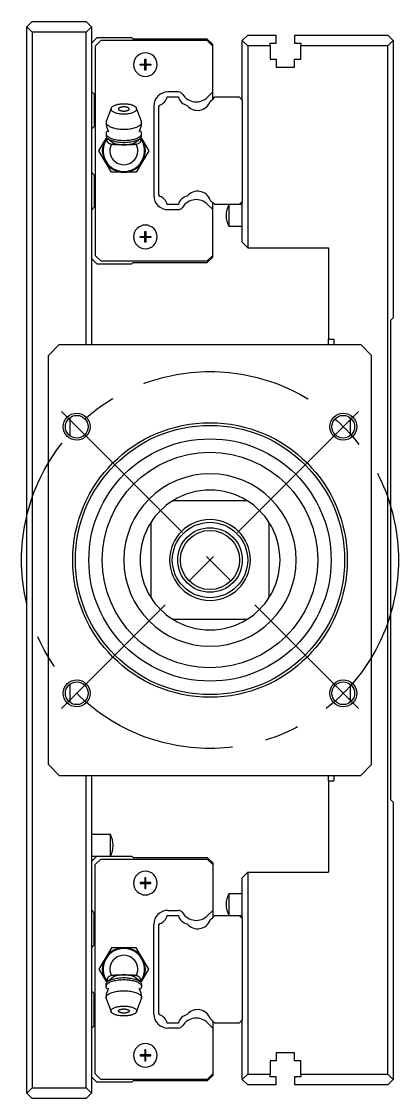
# Model space of a CAD drawing. Extents: x -13 to 861, y -286 to 120.
# Drawn here: x 791.4 to 861.4, y -100 to 100 of the extents above; entities that cross this region are included whole.
import ezdxf

# ---------------------------------------------------------------- set-up
doc = ezdxf.new("R2010")
doc.units = 0
doc.linetypes.add('CENTER', pattern=[50.8, 31.75, -6.35, 6.35, -6.35])
doc.layers.get('0').update_dxf_attribs({"linetype": 'CONTINUOUS'})
doc.layers.add('CENTER', color=1, linetype='CENTER')

msp = doc.modelspace()

# ---------------------------------------------------------------- linework, layer by layer
at = {"color": 7, "linetype": 'CONTINUOUS'}
for p, q in [((793.43, 100), (792.43, 99)), ((793.43, 100), (803.43, 100)), ((804.43, 99), (803.43, 100)), ((792.43, 99), (793.43, 98)), ((792.43, -99), (792.43, 99)), ((803.43, 98), (793.43, 98)), ((793.43, 98), (793.43, -98)), ((803.43, 98), (804.43, 99)), ((803.43, 40), (803.43, 98)), ((804.43, 99), (804.43, 40)), ((805.43, 97), (804.43, 96)), ((806.13, 96.45), (805.13, 95.45)), ((811.93, 97), (805.43, 97)), ((825.93, 96.45), (806.13, 96.45)), ((812.18, 96.75), (811.93, 97)), ((825.93, 96.75), (812.18, 96.75)), ((826.93, 95.75), (825.93, 96.75)), ((826.93, 95.45), (825.93, 96.45)), ((832.43, 96.5), (833.43, 97.5)), ((832.43, 85.4), (832.43, 96.5)), ((833.43, 95.5), (832.43, 96.5)), ((833.43, 97.5), (838.73, 97.5)), ((837.58, 96), (838.73, 96)), ((837.58, 95.5), (837.58, 96)), ((838.73, 96), (838.73, 97.5)), ((842.13, 97.5), (859.43, 97.5)), ((842.13, 97.5), (842.13, 96)), ((842.13, 96), (843.28, 96)), ((843.28, 96), (843.28, 95.5)), ((859.43, 97.5), (860.43, 96.5)), ((860.43, 96.5), (859.43, 95.5)), ((860.43, 96.5), (860.43, 45)), ((805.13, 95.45), (805.13, 56.55)), ((826.93, 95.45), (826.93, 95.75)), ((826.93, 86.92), (826.93, 95.45)), ((837.58, 95.5), (833.43, 95.5)), ((833.43, 95.5), (833.43, 58)), ((837.58, 95.5), (837.58, 93)), ((843.28, 93), (843.28, 95.5)), ((859.43, 95.5), (843.28, 95.5)), ((859.43, -95.5), (859.43, 95.5)), ((813.43, 92.1), (814.33, 92.1)), ((813.43, 91.9), (813.43, 92.1)), ((814.33, 92.1), (814.33, 93)), ((814.33, 93), (814.53, 93)), ((814.33, 92.1), (814.43, 92)), ((814.53, 92.1), (814.43, 92)), ((814.53, 93), (814.53, 92.1)), ((814.53, 92.1), (815.43, 92.1)), ((815.43, 92.1), (815.43, 91.9)), ((837.58, 93), (838.73, 93)), ((838.73, 93), (838.73, 91.5)), ((842.13, 93), (843.28, 93)), ((842.13, 91.5), (842.13, 93)), ((814.33, 91.9), (813.43, 91.9)), ((814.33, 91.9), (814.43, 92)), ((814.33, 91), (814.33, 91.9)), ((814.53, 91), (814.33, 91)), ((814.53, 91.9), (814.43, 92)), ((815.43, 91.9), (814.53, 91.9)), ((814.53, 91.9), (814.53, 91)), ((838.73, 91.5), (842.13, 91.5)), ((804.43, 87), (804.93, 86.5)), ((804.93, 86.5), (804.93, 80.5)), ((820.51, 86.93), (818.6, 86.93)), ((826.93, 86.92), (825.97, 85.95)), ((826.93, 85.6), (826.93, 86.92)), ((808.12, 84.02), (808.08, 83.95)), ((808.18, 84.08), (808.12, 84.02)), ((808.24, 84.14), (808.18, 84.08)), ((808.32, 84.2), (808.24, 84.14)), ((808.41, 84.25), (808.32, 84.2)), ((808.5, 84.31), (808.41, 84.25)), ((808.61, 84.36), (808.5, 84.31)), ((808.73, 84.41), (808.61, 84.36)), ((808.85, 84.45), (808.73, 84.41)), ((808.99, 84.49), (808.85, 84.45)), ((809.13, 84.53), (808.99, 84.49)), ((809.28, 84.57), (809.13, 84.53)), ((809.43, 84.6), (809.28, 84.57)), ((809.59, 84.62), (809.43, 84.6)), ((809.75, 84.64), (809.59, 84.62)), ((809.66, 84.01), (809.61, 83.98)), ((809.72, 84.03), (809.66, 84.01)), ((809.79, 84.05), (809.72, 84.03)), ((809.92, 84.66), (809.75, 84.64)), ((809.86, 84.07), (809.79, 84.05)), ((809.93, 84.09), (809.86, 84.07)), ((810.09, 84.67), (809.92, 84.66)), ((810.01, 84.11), (809.93, 84.09)), ((810.09, 84.12), (810.01, 84.11)), ((810.26, 84.68), (810.09, 84.67)), ((810.17, 84.13), (810.09, 84.12)), ((810.26, 84.14), (810.17, 84.13)), ((810.43, 84.68), (810.26, 84.68)), ((810.34, 84.14), (810.26, 84.14)), ((810.43, 84.14), (810.34, 84.14)), ((810.6, 84.68), (810.43, 84.68)), ((810.52, 84.14), (810.43, 84.14)), ((810.6, 84.14), (810.52, 84.14)), ((810.77, 84.67), (810.6, 84.68)), ((810.69, 84.13), (810.6, 84.14)), ((810.77, 84.12), (810.69, 84.13)), ((810.94, 84.66), (810.77, 84.67)), ((810.85, 84.11), (810.77, 84.12)), ((810.93, 84.09), (810.85, 84.11)), ((811, 84.07), (810.93, 84.09)), ((811.11, 84.64), (810.94, 84.66)), ((811.07, 84.05), (811, 84.07)), ((811.14, 84.03), (811.07, 84.05)), ((811.27, 84.62), (811.11, 84.64)), ((811.2, 84.01), (811.14, 84.03)), ((811.25, 83.98), (811.2, 84.01)), ((811.43, 84.6), (811.27, 84.62)), ((811.58, 84.57), (811.43, 84.6)), ((811.73, 84.53), (811.58, 84.57)), ((811.87, 84.49), (811.73, 84.53)), ((812.01, 84.45), (811.87, 84.49)), ((812.13, 84.41), (812.01, 84.45)), ((812.25, 84.36), (812.13, 84.41)), ((812.36, 84.31), (812.25, 84.36)), ((812.45, 84.25), (812.36, 84.31)), ((812.54, 84.2), (812.45, 84.25)), ((812.62, 84.14), (812.54, 84.2)), ((812.68, 84.08), (812.62, 84.14)), ((812.74, 84.02), (812.68, 84.08)), ((812.78, 83.95), (812.74, 84.02)), ((816, 84.33), (816, 67.67)), ((816.93, 84.2), (817.09, 84.48)), ((816.93, 67.8), (816.93, 84.2)), ((818.49, 86), (820.57, 86)), ((826.48, 85.15), (826.93, 85.6)), ((826.93, 85.6), (827.33, 86)), ((827.33, 86), (831.83, 86)), ((831.83, 86), (832.43, 85.4)), ((832.43, 85.4), (832.43, 66.6)), ((808.05, 83.89), (807.16, 81.44)), ((808.05, 83.89), (808.03, 83.81)), ((808.03, 83.81), (808.03, 83.73)), ((808.03, 83.73), (808.05, 83.65)), ((808.08, 83.95), (808.05, 83.89)), ((808.05, 83.65), (808.08, 83.58)), ((808.08, 83.58), (808.13, 83.5)), ((808.13, 83.5), (808.2, 83.42)), ((808.2, 83.42), (808.28, 83.35)), ((808.28, 83.35), (808.38, 83.28)), ((808.38, 83.28), (808.49, 83.22)), ((808.49, 83.22), (808.62, 83.16)), ((808.62, 83.16), (808.76, 83.1)), ((808.76, 83.1), (808.91, 83.05)), ((808.91, 83.05), (809.08, 83)), ((809.08, 83), (809.25, 82.96)), ((809.25, 82.96), (809.44, 82.92)), ((809.45, 83.83), (809.43, 83.79)), ((809.43, 83.79), (809.43, 83.76)), ((809.43, 83.76), (809.43, 83.73)), ((809.43, 83.73), (809.45, 83.69)), ((809.44, 82.92), (809.63, 82.9)), ((809.46, 83.86), (809.45, 83.83)), ((809.45, 83.69), (809.46, 83.66)), ((809.49, 83.89), (809.46, 83.86)), ((809.46, 83.66), (809.49, 83.63)), ((809.52, 83.92), (809.49, 83.89)), ((809.49, 83.63), (809.52, 83.6)), ((809.56, 83.95), (809.52, 83.92)), ((809.52, 83.6), (809.56, 83.57)), ((809.61, 83.98), (809.56, 83.95)), ((809.56, 83.57), (809.61, 83.54)), ((809.61, 83.54), (809.66, 83.51)), ((809.63, 82.9), (809.82, 82.87)), ((809.66, 83.51), (809.72, 83.49)), ((809.72, 83.49), (809.79, 83.47)), ((809.79, 83.47), (809.86, 83.45)), ((809.82, 82.87), (810.02, 82.86)), ((809.86, 83.45), (809.93, 83.43)), ((809.93, 83.43), (810.01, 83.41)), ((810.01, 83.41), (810.09, 83.4)), ((810.02, 82.86), (810.23, 82.85)), ((810.09, 83.4), (810.17, 83.39)), ((810.17, 83.39), (810.26, 83.38)), ((810.23, 82.85), (810.43, 82.84)), ((810.26, 83.38), (810.34, 83.38)), ((810.34, 83.38), (810.43, 83.38)), ((810.43, 83.38), (810.52, 83.38)), ((810.43, 82.84), (810.63, 82.85)), ((810.52, 83.38), (810.6, 83.38)), ((810.6, 83.38), (810.69, 83.39)), ((810.63, 82.85), (810.84, 82.86)), ((810.69, 83.39), (810.77, 83.4)), ((810.77, 83.4), (810.85, 83.41)), ((810.84, 82.86), (811.04, 82.87)), ((810.85, 83.41), (810.93, 83.43)), ((810.93, 83.43), (811, 83.45)), ((811, 83.45), (811.07, 83.47)), ((811.04, 82.87), (811.23, 82.9)), ((811.07, 83.47), (811.14, 83.49)), ((811.14, 83.49), (811.2, 83.51)), ((811.2, 83.51), (811.25, 83.54)), ((811.23, 82.9), (811.42, 82.92)), ((811.3, 83.95), (811.25, 83.98)), ((811.25, 83.54), (811.3, 83.57)), ((811.34, 83.92), (811.3, 83.95)), ((811.3, 83.57), (811.34, 83.6)), ((811.37, 83.89), (811.34, 83.92)), ((811.34, 83.6), (811.37, 83.63)), ((811.4, 83.86), (811.37, 83.89)), ((811.37, 83.63), (811.4, 83.66)), ((811.41, 83.83), (811.4, 83.86)), ((811.4, 83.66), (811.41, 83.69)), ((811.43, 83.79), (811.41, 83.83)), ((811.41, 83.69), (811.43, 83.73)), ((811.42, 82.92), (811.61, 82.96)), ((811.43, 83.76), (811.43, 83.79)), ((811.43, 83.73), (811.43, 83.76)), ((811.61, 82.96), (811.78, 83)), ((811.78, 83), (811.95, 83.05)), ((811.95, 83.05), (812.1, 83.1)), ((812.1, 83.1), (812.24, 83.16)), ((812.24, 83.16), (812.37, 83.22)), ((812.37, 83.22), (812.48, 83.28)), ((812.48, 83.28), (812.58, 83.35)), ((812.58, 83.35), (812.66, 83.42)), ((812.66, 83.42), (812.73, 83.5)), ((812.73, 83.5), (812.78, 83.58)), ((812.81, 83.89), (812.78, 83.95)), ((812.78, 83.58), (812.81, 83.65)), ((812.83, 83.81), (812.81, 83.89)), ((813.7, 81.44), (812.81, 83.89)), ((812.81, 83.65), (812.83, 83.73)), ((812.83, 83.73), (812.83, 83.81)), ((804.93, 80.5), (804.43, 80)), ((807.16, 81.44), (807.13, 81.27)), ((807.13, 81.27), (807.14, 81.17)), ((807.13, 81.27), (807.13, 81.26)), ((807.13, 81.26), (807.13, 81.09)), ((807.13, 81.09), (807.15, 80.93)), ((807.14, 81.17), (807.17, 81.07)), ((807.15, 80.93), (807.17, 80.77)), ((807.17, 81.07), (807.22, 80.97)), ((807.17, 80.77), (807.2, 80.61)), ((807.2, 80.61), (807.23, 80.45)), ((807.22, 80.97), (807.29, 80.88)), ((807.23, 80.45), (807.28, 80.3)), ((807.28, 80.3), (807.33, 80.14)), ((807.29, 80.88), (807.38, 80.78)), ((807.33, 80.14), (807.38, 80)), ((807.38, 80.78), (807.49, 80.69)), ((807.49, 80.69), (807.62, 80.61)), ((807.62, 80.61), (807.76, 80.52)), ((807.76, 80.52), (807.92, 80.45)), ((807.92, 80.45), (808.1, 80.37)), ((808.1, 80.37), (808.29, 80.31)), ((808.29, 80.31), (808.49, 80.24)), ((808.49, 80.24), (808.71, 80.19)), ((808.71, 80.19), (808.93, 80.14)), ((808.93, 80.14), (809.17, 80.1)), ((809.17, 80.1), (809.41, 80.07)), ((809.41, 80.07), (809.66, 80.04)), ((809.66, 80.04), (809.91, 80.02)), ((809.91, 80.02), (810.17, 80.01)), ((810.17, 80.01), (810.43, 80)), ((810.43, 80), (810.69, 80.01)), ((810.69, 80.01), (810.95, 80.02)), ((810.95, 80.02), (811.2, 80.04)), ((811.2, 80.04), (811.45, 80.07)), ((811.45, 80.07), (811.69, 80.1)), ((811.69, 80.1), (811.93, 80.14)), ((811.93, 80.14), (812.15, 80.19)), ((812.15, 80.19), (812.37, 80.24)), ((812.37, 80.24), (812.57, 80.31)), ((812.57, 80.31), (812.76, 80.37)), ((812.76, 80.37), (812.94, 80.45)), ((812.94, 80.45), (813.1, 80.52)), ((813.1, 80.52), (813.24, 80.61)), ((813.24, 80.61), (813.37, 80.69)), ((813.37, 80.69), (813.48, 80.78)), ((813.41, 79.85), (813.48, 80.01)), ((813.48, 80.78), (813.57, 80.88)), ((813.48, 80.01), (813.54, 80.17)), ((813.54, 80.17), (813.59, 80.33)), ((813.57, 80.88), (813.64, 80.97)), ((813.59, 80.33), (813.64, 80.49)), ((813.64, 80.97), (813.69, 81.07)), ((813.64, 80.49), (813.67, 80.65)), ((813.67, 80.65), (813.7, 80.82)), ((813.69, 81.07), (813.72, 81.17)), ((813.73, 81.27), (813.7, 81.44)), ((813.7, 80.82), (813.72, 80.98)), ((813.72, 81.17), (813.73, 81.27)), ((813.72, 80.98), (813.73, 81.15)), ((813.73, 81.15), (813.73, 81.27)), ((806.97, 78), (807.25, 78.49)), ((807.15, 79.33), (807.13, 79.26)), ((807.13, 79.26), (807.13, 79.19)), ((807.13, 79.19), (807.14, 79.09)), ((807.13, 79.19), (807.13, 78.82)), ((807.13, 78.82), (807.13, 78.75)), ((807.13, 78.75), (807.15, 78.69)), ((807.14, 79.09), (807.17, 78.99)), ((807.17, 79.39), (807.15, 79.33)), ((807.15, 78.69), (807.17, 78.62)), ((807.2, 79.46), (807.17, 79.39)), ((807.17, 78.99), (807.22, 78.9)), ((807.17, 78.62), (807.2, 78.55)), ((807.25, 79.52), (807.2, 79.46)), ((807.2, 78.55), (807.25, 78.49)), ((807.22, 78.9), (807.29, 78.8)), ((807.3, 79.59), (807.25, 79.52)), ((807.25, 78.49), (807.3, 78.42)), ((807.29, 78.8), (807.38, 78.71)), ((807.36, 79.65), (807.3, 79.59)), ((807.3, 78.42), (807.36, 78.36)), ((807.34, 77.98), (807.35, 78.05)), ((807.35, 78.05), (807.37, 78.12)), ((807.43, 79.71), (807.36, 79.65)), ((807.36, 78.36), (807.43, 78.3)), ((807.37, 78.12), (807.39, 78.2)), ((807.38, 80), (807.45, 79.85)), ((807.38, 78.71), (807.49, 78.62)), ((807.39, 78.2), (807.42, 78.27)), ((807.42, 78.27), (807.43, 78.29)), ((807.49, 79.77), (807.43, 79.71)), ((807.43, 78.3), (807.55, 78.21)), ((807.43, 78.3), (808.42, 77.46)), ((807.45, 79.85), (807.52, 79.71)), ((807.49, 78.62), (807.62, 78.53)), ((807.52, 79.71), (807.6, 79.57)), ((807.55, 78.21), (807.69, 78.12)), ((807.6, 79.57), (807.63, 79.51)), ((807.62, 78.53), (807.76, 78.45)), ((807.69, 78.12), (807.85, 78.03)), ((807.76, 78.45), (807.92, 78.37)), ((807.85, 78.03), (808.02, 77.96)), ((807.92, 78.37), (808.1, 78.3)), ((808.1, 78.3), (808.29, 78.23)), ((808.29, 78.23), (808.49, 78.17)), ((808.49, 78.17), (808.71, 78.11)), ((808.71, 78.11), (808.93, 78.07)), ((808.93, 78.07), (809.17, 78.02)), ((809.17, 78.02), (809.41, 77.99)), ((811.45, 77.99), (811.69, 78.02)), ((811.69, 78.02), (811.93, 78.07)), ((811.93, 78.07), (812.15, 78.11)), ((812.15, 78.11), (812.37, 78.17)), ((812.37, 78.17), (812.57, 78.23)), ((812.44, 77.46), (813.43, 78.3)), ((812.57, 78.23), (812.76, 78.3)), ((812.76, 78.3), (812.94, 78.37)), ((812.84, 77.96), (813.01, 78.03)), ((812.94, 78.37), (813.1, 78.45)), ((813.01, 78.03), (813.17, 78.12)), ((813.1, 78.45), (813.24, 78.53)), ((813.17, 78.12), (813.31, 78.21)), ((813.23, 79.52), (813.25, 79.55)), ((813.24, 78.53), (813.37, 78.62)), ((813.25, 79.55), (813.33, 79.7)), ((813.31, 78.21), (813.43, 78.3)), ((813.33, 79.7), (813.41, 79.85)), ((813.43, 79.71), (813.37, 79.77)), ((813.37, 78.62), (813.48, 78.71)), ((813.5, 79.65), (813.43, 79.71)), ((813.43, 78.3), (813.5, 78.36)), ((813.43, 78.29), (813.44, 78.27)), ((813.44, 78.27), (813.47, 78.2)), ((813.47, 78.2), (813.49, 78.12)), ((813.48, 78.71), (813.57, 78.8)), ((813.49, 78.12), (813.51, 78.05)), ((813.56, 79.59), (813.5, 79.65)), ((813.5, 78.36), (813.56, 78.42)), ((813.51, 78.05), (813.52, 77.98)), ((813.61, 79.52), (813.56, 79.59)), ((813.56, 78.42), (813.61, 78.49)), ((813.57, 78.8), (813.64, 78.9)), ((813.66, 79.46), (813.61, 79.52)), ((813.61, 78.49), (813.66, 78.55)), ((813.61, 78.49), (813.89, 78)), ((813.64, 78.9), (813.69, 78.99)), ((813.69, 79.39), (813.66, 79.46)), ((813.66, 78.55), (813.69, 78.62)), ((813.71, 79.33), (813.69, 79.39)), ((813.69, 78.99), (813.72, 79.09)), ((813.69, 78.62), (813.71, 78.69)), ((813.73, 79.26), (813.71, 79.33)), ((813.71, 78.69), (813.73, 78.75)), ((813.72, 79.09), (813.73, 79.19)), ((813.73, 79.19), (813.73, 79.26)), ((813.73, 78.82), (813.73, 79.19)), ((813.73, 78.75), (813.73, 78.82)), ((805.81, 76), (806.97, 78)), ((807.34, 77.91), (807.34, 77.98)), ((807.35, 77.84), (807.34, 77.91)), ((807.36, 77.78), (807.35, 77.84)), ((807.37, 77.72), (807.36, 77.78)), ((807.4, 77.66), (807.37, 77.72)), ((807.43, 77.61), (807.4, 77.66)), ((807.46, 77.55), (807.43, 77.61)), ((807.51, 77.5), (807.46, 77.55)), ((807.55, 77.46), (807.51, 77.5)), ((807.61, 77.41), (807.55, 77.46)), ((807.67, 77.36), (807.61, 77.41)), ((807.75, 77.32), (807.67, 77.36)), ((807.83, 77.28), (807.75, 77.32)), ((807.92, 77.24), (807.83, 77.28)), ((808.02, 77.21), (807.92, 77.24)), ((808.02, 77.96), (808.22, 77.88)), ((808.11, 77.18), (808.02, 77.21)), ((808.27, 77.16), (808.11, 77.18)), ((808.22, 77.88), (808.42, 77.82)), ((808.43, 77.15), (808.27, 77.16)), ((808.42, 77.82), (808.64, 77.76)), ((808.43, 77.46), (808.42, 77.46)), ((808.47, 77.42), (808.43, 77.46)), ((808.58, 77.13), (808.43, 77.15)), ((808.53, 77.39), (808.47, 77.42)), ((808.59, 77.35), (808.53, 77.39)), ((808.74, 77.12), (808.58, 77.13)), ((808.65, 77.32), (808.59, 77.35)), ((808.64, 77.76), (808.88, 77.71)), ((808.71, 77.3), (808.65, 77.32)), ((808.79, 77.27), (808.71, 77.3)), ((808.91, 77.11), (808.74, 77.12)), ((808.86, 77.25), (808.79, 77.27)), ((808.94, 77.23), (808.86, 77.25)), ((808.88, 77.71), (809.12, 77.66)), ((809.07, 77.1), (808.91, 77.11)), ((809.02, 77.21), (808.94, 77.23)), ((809.11, 77.19), (809.02, 77.21)), ((809.22, 77.09), (809.07, 77.1)), ((809.18, 77.18), (809.11, 77.19)), ((809.12, 77.66), (809.37, 77.63)), ((809.26, 77.16), (809.18, 77.18)), ((809.4, 77.09), (809.22, 77.09)), ((809.34, 77.15), (809.26, 77.16)), ((809.42, 77.14), (809.34, 77.15)), ((809.37, 77.63), (809.63, 77.6)), ((809.58, 77.08), (809.4, 77.09)), ((809.41, 77.99), (809.66, 77.96)), ((809.51, 77.13), (809.42, 77.14)), ((809.59, 77.13), (809.51, 77.13)), ((809.74, 77.08), (809.58, 77.08)), ((809.68, 77.12), (809.59, 77.13)), ((809.63, 77.6), (809.89, 77.58)), ((809.66, 77.96), (809.91, 77.94)), ((809.77, 77.11), (809.68, 77.12)), ((809.91, 77.08), (809.74, 77.08)), ((809.86, 77.11), (809.77, 77.11)), ((809.96, 77.1), (809.86, 77.11)), ((809.89, 77.58), (810.16, 77.56)), ((809.91, 77.94), (810.17, 77.93)), ((810.08, 77.07), (809.91, 77.08)), ((810.04, 77.1), (809.96, 77.1)), ((810.11, 77.1), (810.04, 77.1)), ((810.26, 77.07), (810.08, 77.07)), ((810.19, 77.1), (810.11, 77.1)), ((810.16, 77.56), (810.43, 77.56)), ((810.17, 77.93), (810.43, 77.93)), ((810.27, 77.09), (810.19, 77.1)), ((810.43, 77.07), (810.26, 77.07)), ((810.35, 77.09), (810.27, 77.09)), ((810.43, 77.09), (810.35, 77.09)), ((810.43, 77.93), (810.69, 77.93)), ((810.43, 77.56), (810.7, 77.56)), ((810.51, 77.09), (810.43, 77.09)), ((810.63, 77.07), (810.43, 77.07)), ((810.59, 77.09), (810.51, 77.09)), ((810.67, 77.1), (810.59, 77.09)), ((810.83, 77.07), (810.63, 77.07)), ((810.75, 77.1), (810.67, 77.1)), ((810.69, 77.93), (810.95, 77.94)), ((810.7, 77.56), (810.97, 77.58)), ((810.82, 77.1), (810.75, 77.1)), ((810.9, 77.1), (810.82, 77.1)), ((811.04, 77.08), (810.83, 77.07)), ((811, 77.11), (810.9, 77.1)), ((810.95, 77.94), (811.2, 77.96)), ((810.97, 77.58), (811.23, 77.6)), ((811.09, 77.11), (811, 77.11)), ((811.23, 77.08), (811.04, 77.08)), ((811.18, 77.12), (811.09, 77.11)), ((811.27, 77.13), (811.18, 77.12)), ((811.2, 77.96), (811.45, 77.99)), ((811.23, 77.6), (811.49, 77.63)), ((811.43, 77.09), (811.23, 77.08)), ((811.35, 77.13), (811.27, 77.13)), ((811.44, 77.14), (811.35, 77.13)), ((811.64, 77.09), (811.43, 77.09)), ((811.52, 77.15), (811.44, 77.14)), ((811.49, 77.63), (811.74, 77.66)), ((811.6, 77.16), (811.52, 77.15)), ((811.68, 77.18), (811.6, 77.16)), ((811.82, 77.1), (811.64, 77.09)), ((811.75, 77.19), (811.68, 77.18)), ((811.74, 77.66), (811.98, 77.71)), ((811.84, 77.21), (811.75, 77.19)), ((812.01, 77.11), (811.82, 77.1)), ((811.92, 77.23), (811.84, 77.21)), ((812, 77.25), (811.92, 77.23)), ((811.98, 77.71), (812.22, 77.76)), ((812.07, 77.27), (812, 77.25)), ((812.21, 77.13), (812.01, 77.11)), ((812.15, 77.3), (812.07, 77.27)), ((812.21, 77.32), (812.15, 77.3)), ((812.27, 77.35), (812.21, 77.32)), ((812.38, 77.14), (812.21, 77.13)), ((812.22, 77.76), (812.44, 77.82)), ((812.33, 77.39), (812.27, 77.35)), ((812.39, 77.42), (812.33, 77.39)), ((812.56, 77.16), (812.38, 77.14)), ((812.43, 77.46), (812.39, 77.42)), ((812.44, 77.46), (812.43, 77.46)), ((812.44, 77.82), (812.64, 77.88)), ((812.75, 77.18), (812.56, 77.16)), ((812.64, 77.88), (812.84, 77.96)), ((812.84, 77.21), (812.75, 77.18)), ((812.94, 77.24), (812.84, 77.21)), ((813.03, 77.28), (812.94, 77.24)), ((813.11, 77.32), (813.03, 77.28)), ((813.18, 77.36), (813.11, 77.32)), ((813.25, 77.41), (813.18, 77.36)), ((813.31, 77.46), (813.25, 77.41)), ((813.35, 77.5), (813.31, 77.46)), ((813.4, 77.55), (813.35, 77.5)), ((813.43, 77.61), (813.4, 77.55)), ((813.46, 77.66), (813.43, 77.61)), ((813.49, 77.72), (813.46, 77.66)), ((813.5, 77.78), (813.49, 77.72)), ((813.51, 77.84), (813.5, 77.78)), ((813.52, 77.91), (813.51, 77.84)), ((813.52, 77.98), (813.52, 77.91)), ((813.89, 78), (815.05, 76)), ((806.97, 74), (805.81, 76)), ((815.05, 76), (813.89, 74)), ((808.12, 72), (806.97, 74)), ((813.89, 74), (812.74, 72)), ((804.43, 72), (804.93, 71.5)), ((804.93, 71.5), (804.93, 65.5)), ((810.43, 72), (808.12, 72)), ((812.74, 72), (810.43, 72)), ((817.09, 67.52), (816.93, 67.8)), ((825.97, 66.05), (826.93, 65.08)), ((827.33, 66), (826.48, 66.85)), ((826.93, 65.08), (826.93, 66.4)), ((829.93, 66), (829.93, 62)), ((832.43, 66.6), (831.83, 66)), ((832.43, 66), (831.83, 66)), ((832.43, 59), (832.43, 66.6)), ((804.93, 65.5), (804.43, 65)), ((820.57, 66), (818.49, 66)), ((818.6, 65.07), (820.51, 65.07)), ((826.93, 56.55), (826.93, 65.08)), ((831.83, 66), (827.33, 66)), ((829.43, 64.06), (829.43, 63.94)), ((829.93, 62), (832.43, 62)), ((813.43, 60.1), (814.33, 60.1)), ((813.43, 59.9), (813.43, 60.1)), ((814.33, 60.1), (814.33, 61)), ((814.33, 61), (814.53, 61)), ((814.33, 60.1), (814.43, 60)), ((814.53, 60.1), (814.43, 60)), ((814.53, 61), (814.53, 60.1)), ((814.53, 60.1), (815.43, 60.1)), ((815.43, 60.1), (815.43, 59.9)), ((814.33, 59.9), (813.43, 59.9)), ((814.33, 59.9), (814.43, 60)), ((814.33, 59), (814.33, 59.9)), ((814.53, 59), (814.33, 59)), ((814.53, 59.9), (814.43, 60)), ((815.43, 59.9), (814.53, 59.9)), ((814.53, 59.9), (814.53, 59)), ((832.43, 59), (833.43, 58)), ((805.13, 56.55), (806.13, 55.55)), ((825.93, 55.55), (826.93, 56.55)), ((825.93, 55.25), (826.93, 56.25)), ((826.93, 56.25), (826.93, 56.55)), ((833.43, 58), (848.43, 58)), ((848.43, 58), (848.43, 41)), ((804.43, 56), (805.43, 55)), ((805.43, 55), (811.93, 55)), ((806.13, 55.55), (825.93, 55.55)), ((811.93, 55), (812.18, 55.25)), ((812.18, 55.25), (825.93, 55.25)), ((859.93, 44.5), (860.43, 45)), ((859.93, 44.5), (859.93, -44.5)), ((798.43, 40), (796.43, 38)), ((798.43, 40), (854.43, 40)), ((848.43, 40), (848.43, 41)), ((848.43, 41), (849.43, 41)), ((849.43, 41), (849.43, 40)), ((856.43, 38), (854.43, 40)), ((796.43, -38), (796.43, 38)), ((856.43, -38), (856.43, 38)), ((800.43, 23.06), (800.43, 26.44)), ((852.43, 26.44), (852.43, 23.06)), ((833.36, 11), (819.5, 11)), ((815.43, 6.93), (815.43, -6.93)), ((837.43, -6.93), (837.43, 6.93)), ((819.5, -11), (833.36, -11)), ((800.43, -26.44), (800.43, -23.06)), ((852.43, -23.06), (852.43, -26.44)), ((796.43, -38), (798.43, -40)), ((854.43, -40), (856.43, -38)), ((798.43, -40), (854.43, -40)), ((803.43, -98), (803.43, -40)), ((804.43, -40), (804.43, -99)), ((848.43, -41), (848.43, -40)), ((849.43, -40), (849.43, -41)), ((848.43, -41), (848.43, -58)), ((848.43, -41), (849.43, -41)), ((860.43, -45), (859.93, -44.5)), ((860.43, -45), (860.43, -96.5)), ((807.93, -51), (804.43, -51)), ((807.93, -53), (807.93, -51)), ((807.93, -55), (807.93, -53)), ((808.43, -53.06), (808.43, -52.94)), ((804.43, -55), (805.43, -55)), ((804.43, -56), (805.43, -55)), ((805.13, -56.55), (806.13, -55.55)), ((805.43, -55), (811.93, -55)), ((806.13, -55.55), (825.93, -55.55)), ((811.93, -55), (812.18, -55.25)), ((812.18, -55.25), (825.93, -55.25)), ((825.93, -55.25), (826.93, -56.25)), ((825.93, -55.55), (826.93, -56.55)), ((805.13, -95.45), (805.13, -56.55)), ((826.93, -56.25), (826.93, -56.55)), ((826.93, -56.55), (826.93, -65.08)), ((833.43, -58), (832.43, -59)), ((833.43, -58), (848.43, -58)), ((833.43, -58), (833.43, -95.5)), ((814.33, -59.9), (813.43, -59.9)), ((813.43, -59.9), (813.43, -60.1)), ((814.33, -59), (814.33, -59.9)), ((814.53, -59), (814.33, -59)), ((814.33, -59.9), (814.43, -60)), ((814.33, -60.1), (814.43, -60)), ((814.53, -59.9), (814.43, -60)), ((814.53, -60.1), (814.43, -60)), ((814.53, -59.9), (814.53, -59)), ((815.43, -59.9), (814.53, -59.9)), ((815.43, -60.1), (815.43, -59.9)), ((832.43, -66.6), (832.43, -59)), ((813.43, -60.1), (814.33, -60.1)), ((814.33, -60.1), (814.33, -61)), ((814.33, -61), (814.53, -61)), ((814.53, -60.1), (815.43, -60.1)), ((814.53, -61), (814.53, -60.1)), ((832.43, -62), (829.93, -62)), ((829.93, -62), (829.93, -66)), ((829.43, -63.94), (829.43, -64.06)), ((804.93, -65.5), (804.43, -65)), ((804.93, -71.5), (804.93, -65.5)), ((818.49, -66), (820.57, -66)), ((818.6, -65.07), (820.51, -65.07)), ((825.97, -66.05), (826.93, -65.08)), ((826.93, -65.08), (826.93, -66.4)), ((826.93, -66.4), (827.33, -66)), ((827.33, -66), (831.83, -66)), ((831.83, -66), (832.43, -66)), ((831.83, -66), (832.43, -66.6)), ((816, -84.33), (816, -67.67)), ((816.93, -67.8), (817.09, -67.52)), ((816.93, -84.2), (816.93, -67.8)), ((826.48, -66.85), (826.93, -66.4)), ((832.43, -66.6), (832.43, -85.4)), ((804.43, -72), (804.93, -71.5)), ((808.12, -72), (806.97, -74)), ((810.43, -72), (808.12, -72)), ((812.74, -72), (810.43, -72)), ((813.89, -74), (812.74, -72)), ((806.97, -74), (805.81, -76)), ((815.05, -76), (813.89, -74)), ((805.81, -76), (806.97, -78)), ((813.89, -78), (815.05, -76)), ((806.97, -78), (807.25, -78.49)), ((807.35, -77.85), (807.34, -77.91)), ((807.34, -77.91), (807.34, -77.98)), ((807.34, -77.98), (807.35, -78.05)), ((807.36, -77.78), (807.35, -77.85)), ((807.37, -77.72), (807.36, -77.78)), ((807.4, -77.66), (807.37, -77.72)), ((807.43, -77.61), (807.4, -77.66)), ((808.42, -77.46), (807.43, -78.3)), ((807.46, -77.55), (807.43, -77.61)), ((807.5, -77.5), (807.46, -77.55)), ((807.55, -77.46), (807.5, -77.5)), ((807.61, -77.41), (807.55, -77.46)), ((807.67, -77.36), (807.61, -77.41)), ((807.75, -77.32), (807.67, -77.36)), ((807.83, -77.28), (807.75, -77.32)), ((807.92, -77.24), (807.83, -77.28)), ((807.85, -78.03), (808.02, -77.96)), ((808.01, -77.21), (807.92, -77.24)), ((808.11, -77.18), (808.01, -77.21)), ((808.02, -77.96), (808.22, -77.88)), ((808.29, -77.16), (808.11, -77.18)), ((808.22, -77.88), (808.42, -77.82)), ((808.46, -77.14), (808.29, -77.16)), ((808.45, -77.44), (808.42, -77.46)), ((808.42, -77.82), (808.64, -77.76)), ((808.5, -77.4), (808.45, -77.44)), ((808.65, -77.13), (808.46, -77.14)), ((808.54, -77.38), (808.5, -77.4)), ((808.58, -77.36), (808.54, -77.38)), ((808.63, -77.33), (808.58, -77.36)), ((808.68, -77.31), (808.63, -77.33)), ((808.64, -77.76), (808.88, -77.71)), ((808.84, -77.11), (808.65, -77.13)), ((808.73, -77.29), (808.68, -77.31)), ((808.79, -77.27), (808.73, -77.29)), ((808.81, -77.26), (808.79, -77.27)), ((808.85, -77.25), (808.81, -77.26)), ((809.03, -77.1), (808.84, -77.11)), ((808.88, -77.24), (808.85, -77.25)), ((808.92, -77.23), (808.88, -77.24)), ((808.88, -77.71), (809.12, -77.66)), ((808.96, -77.22), (808.92, -77.23)), ((809, -77.21), (808.96, -77.22)), ((809.05, -77.2), (809, -77.21)), ((809.22, -77.09), (809.03, -77.1)), ((809.11, -77.19), (809.05, -77.2)), ((809.19, -77.17), (809.11, -77.19)), ((809.12, -77.66), (809.37, -77.63)), ((809.17, -78.02), (809.41, -77.99)), ((809.27, -77.16), (809.19, -77.17)), ((809.42, -77.09), (809.22, -77.09)), ((809.34, -77.15), (809.27, -77.16)), ((809.4, -77.14), (809.34, -77.15)), ((809.37, -77.63), (809.63, -77.6)), ((809.46, -77.14), (809.4, -77.14)), ((809.41, -77.99), (809.66, -77.96)), ((809.62, -77.08), (809.42, -77.09)), ((809.51, -77.13), (809.46, -77.14)), ((809.58, -77.13), (809.51, -77.13)), ((809.66, -77.12), (809.58, -77.13)), ((809.82, -77.08), (809.62, -77.08)), ((809.63, -77.6), (809.89, -77.58)), ((809.74, -77.11), (809.66, -77.12)), ((809.66, -77.96), (809.91, -77.94)), ((809.81, -77.11), (809.74, -77.11)), ((809.89, -77.11), (809.81, -77.11)), ((810.02, -77.07), (809.82, -77.08)), ((809.96, -77.1), (809.89, -77.11)), ((809.89, -77.58), (810.16, -77.56)), ((809.91, -77.94), (810.17, -77.93)), ((810.04, -77.1), (809.96, -77.1)), ((810.23, -77.07), (810.02, -77.07)), ((810.12, -77.1), (810.04, -77.1)), ((810.19, -77.1), (810.12, -77.1)), ((810.16, -77.56), (810.43, -77.56)), ((810.17, -77.93), (810.43, -77.93)), ((810.27, -77.09), (810.19, -77.1)), ((810.43, -77.07), (810.23, -77.07)), ((810.35, -77.09), (810.27, -77.09)), ((810.43, -77.09), (810.35, -77.09)), ((810.63, -77.07), (810.43, -77.07)), ((810.51, -77.09), (810.43, -77.09)), ((810.43, -77.56), (810.7, -77.56)), ((810.43, -77.93), (810.69, -77.93)), ((810.59, -77.09), (810.51, -77.09)), ((810.67, -77.1), (810.59, -77.09)), ((810.84, -77.07), (810.63, -77.07)), ((810.74, -77.1), (810.67, -77.1)), ((810.69, -77.93), (810.95, -77.94)), ((810.7, -77.56), (810.97, -77.58)), ((810.82, -77.1), (810.74, -77.1)), ((810.9, -77.1), (810.82, -77.1)), ((811.04, -77.08), (810.84, -77.07)), ((810.96, -77.11), (810.9, -77.1)), ((810.95, -77.94), (811.2, -77.96)), ((811.01, -77.11), (810.96, -77.11)), ((810.97, -77.58), (811.23, -77.6)), ((811.07, -77.11), (811.01, -77.11)), ((811.24, -77.08), (811.04, -77.08)), ((811.12, -77.11), (811.07, -77.11)), ((811.18, -77.12), (811.12, -77.11)), ((811.24, -77.12), (811.18, -77.12)), ((811.2, -77.96), (811.45, -77.99)), ((811.23, -77.6), (811.49, -77.63)), ((811.44, -77.09), (811.24, -77.08)), ((811.3, -77.13), (811.24, -77.12)), ((811.35, -77.13), (811.3, -77.13)), ((811.4, -77.14), (811.35, -77.13)), ((811.44, -77.14), (811.4, -77.14)), ((811.64, -77.09), (811.44, -77.09)), ((811.5, -77.15), (811.44, -77.14)), ((811.45, -77.99), (811.69, -78.02)), ((811.49, -77.63), (811.74, -77.66)), ((811.55, -77.16), (811.5, -77.15)), ((811.62, -77.17), (811.55, -77.16)), ((811.68, -77.18), (811.62, -77.17)), ((811.83, -77.1), (811.64, -77.09)), ((811.75, -77.19), (811.68, -77.18)), ((811.74, -77.66), (811.98, -77.71)), ((811.84, -77.21), (811.75, -77.19)), ((812.02, -77.11), (811.83, -77.1)), ((811.91, -77.22), (811.84, -77.21)), ((811.97, -77.24), (811.91, -77.22)), ((812.03, -77.26), (811.97, -77.24)), ((811.98, -77.71), (812.22, -77.76)), ((812.21, -77.13), (812.02, -77.11)), ((812.07, -77.27), (812.03, -77.26)), ((812.14, -77.29), (812.07, -77.27)), ((812.2, -77.32), (812.14, -77.29)), ((812.26, -77.34), (812.2, -77.32)), ((812.39, -77.14), (812.21, -77.13)), ((812.22, -77.76), (812.44, -77.82)), ((812.31, -77.37), (812.26, -77.34)), ((812.36, -77.4), (812.31, -77.37)), ((812.4, -77.43), (812.36, -77.4)), ((812.57, -77.16), (812.39, -77.14)), ((812.44, -77.46), (812.4, -77.43)), ((813.43, -78.3), (812.44, -77.46)), ((812.44, -77.82), (812.64, -77.88)), ((812.75, -77.18), (812.57, -77.16)), ((812.64, -77.88), (812.84, -77.96)), ((812.85, -77.21), (812.75, -77.18)), ((812.84, -77.96), (813.01, -78.03)), ((812.94, -77.24), (812.85, -77.21)), ((813.03, -77.28), (812.94, -77.24)), ((813.11, -77.32), (813.03, -77.28)), ((813.19, -77.36), (813.11, -77.32)), ((813.25, -77.41), (813.19, -77.36)), ((813.31, -77.46), (813.25, -77.41)), ((813.35, -77.5), (813.31, -77.46)), ((813.4, -77.55), (813.35, -77.5)), ((813.43, -77.61), (813.4, -77.55)), ((813.46, -77.66), (813.43, -77.61)), ((813.49, -77.72), (813.46, -77.66)), ((813.5, -77.78), (813.49, -77.72)), ((813.51, -77.84), (813.5, -77.78)), ((813.52, -77.91), (813.51, -77.84)), ((813.51, -78.05), (813.52, -77.98)), ((813.52, -77.98), (813.52, -77.91)), ((813.61, -78.49), (813.89, -78)), ((804.93, -80.5), (804.43, -80)), ((807.13, -78.75), (807.15, -78.69)), ((807.13, -78.82), (807.13, -78.75)), ((807.13, -78.82), (807.13, -79.19)), ((807.13, -79.19), (807.14, -79.09)), ((807.13, -79.26), (807.13, -79.19)), ((807.15, -79.33), (807.13, -79.26)), ((807.14, -79.09), (807.17, -78.99)), ((807.15, -78.69), (807.17, -78.62)), ((807.17, -79.39), (807.15, -79.33)), ((807.17, -78.62), (807.2, -78.55)), ((807.17, -78.99), (807.22, -78.9)), ((807.2, -79.46), (807.17, -79.39)), ((807.2, -78.55), (807.25, -78.49)), ((807.25, -79.52), (807.2, -79.46)), ((807.22, -78.9), (807.29, -78.8)), ((807.25, -78.49), (807.3, -78.42)), ((807.3, -79.59), (807.25, -79.52)), ((807.29, -78.8), (807.38, -78.71)), ((807.3, -78.42), (807.36, -78.36)), ((807.36, -79.65), (807.3, -79.59)), ((807.35, -78.05), (807.37, -78.12)), ((807.36, -78.36), (807.43, -78.3)), ((807.43, -79.71), (807.36, -79.65)), ((807.37, -78.12), (807.39, -78.2)), ((807.38, -78.71), (807.49, -78.62)), ((807.45, -79.85), (807.38, -80.01)), ((807.39, -78.2), (807.42, -78.27)), ((807.42, -78.27), (807.43, -78.29)), ((807.43, -78.3), (807.55, -78.21)), ((807.43, -79.71), (807.49, -79.77)), ((807.53, -79.7), (807.45, -79.85)), ((807.49, -78.62), (807.62, -78.53)), ((807.61, -79.55), (807.53, -79.7)), ((807.55, -78.21), (807.69, -78.12)), ((807.63, -79.52), (807.61, -79.55)), ((807.62, -78.53), (807.76, -78.45)), ((807.69, -78.12), (807.85, -78.03)), ((807.76, -78.45), (807.92, -78.37)), ((807.92, -78.37), (808.1, -78.3)), ((808.1, -78.3), (808.29, -78.23)), ((808.29, -78.23), (808.49, -78.17)), ((808.49, -78.17), (808.71, -78.11)), ((808.71, -78.11), (808.93, -78.07)), ((808.93, -78.07), (809.17, -78.02)), ((811.69, -78.02), (811.93, -78.07)), ((811.93, -78.07), (812.15, -78.11)), ((812.15, -78.11), (812.37, -78.17)), ((812.37, -78.17), (812.57, -78.23)), ((812.57, -78.23), (812.76, -78.3)), ((812.76, -78.3), (812.94, -78.37)), ((812.94, -78.37), (813.1, -78.45)), ((813.01, -78.03), (813.17, -78.12)), ((813.1, -78.45), (813.24, -78.53)), ((813.17, -78.12), (813.31, -78.21)), ((813.26, -79.57), (813.23, -79.51)), ((813.24, -78.53), (813.37, -78.62)), ((813.34, -79.71), (813.26, -79.57)), ((813.31, -78.21), (813.43, -78.3)), ((813.41, -79.85), (813.34, -79.71)), ((813.37, -78.62), (813.48, -78.71)), ((813.37, -79.77), (813.43, -79.71)), ((813.48, -80), (813.41, -79.85)), ((813.43, -78.29), (813.44, -78.27)), ((813.43, -78.3), (813.5, -78.36)), ((813.5, -79.65), (813.43, -79.71)), ((813.44, -78.27), (813.47, -78.2)), ((813.47, -78.2), (813.49, -78.12)), ((813.48, -78.71), (813.57, -78.8)), ((813.53, -80.14), (813.48, -80)), ((813.49, -78.12), (813.51, -78.05)), ((813.5, -78.36), (813.56, -78.42)), ((813.56, -79.59), (813.5, -79.65)), ((813.56, -78.42), (813.61, -78.49)), ((813.61, -79.52), (813.56, -79.59)), ((813.57, -78.8), (813.64, -78.9)), ((813.61, -78.49), (813.66, -78.55)), ((813.66, -79.46), (813.61, -79.52)), ((813.64, -78.9), (813.69, -78.99)), ((813.66, -78.55), (813.69, -78.62)), ((813.69, -79.39), (813.66, -79.46)), ((813.69, -78.62), (813.71, -78.69)), ((813.69, -78.99), (813.72, -79.09)), ((813.71, -79.33), (813.69, -79.39)), ((813.71, -78.69), (813.73, -78.75)), ((813.73, -79.26), (813.71, -79.33)), ((813.72, -79.09), (813.73, -79.19)), ((813.73, -78.75), (813.73, -78.82)), ((813.73, -79.19), (813.73, -78.82)), ((813.73, -79.19), (813.73, -79.26)), ((804.93, -86.5), (804.93, -80.5)), ((807.14, -80.98), (807.13, -81.15)), ((807.13, -81.15), (807.13, -81.27)), ((807.13, -81.27), (807.14, -81.17)), ((807.16, -81.44), (807.13, -81.27)), ((807.16, -80.82), (807.14, -80.98)), ((807.14, -81.17), (807.17, -81.07)), ((807.19, -80.65), (807.16, -80.82)), ((807.16, -81.44), (808.05, -83.89)), ((807.17, -81.07), (807.22, -80.97)), ((807.22, -80.49), (807.19, -80.65)), ((807.27, -80.33), (807.22, -80.49)), ((807.22, -80.97), (807.29, -80.88)), ((807.32, -80.17), (807.27, -80.33)), ((807.29, -80.88), (807.38, -80.78)), ((807.38, -80.01), (807.32, -80.17)), ((807.38, -80.78), (807.49, -80.69)), ((807.49, -80.69), (807.62, -80.61)), ((807.62, -80.61), (807.76, -80.52)), ((807.76, -80.52), (807.92, -80.45)), ((807.92, -80.45), (808.1, -80.37)), ((808.1, -80.37), (808.29, -80.31)), ((808.29, -80.31), (808.49, -80.24)), ((808.49, -80.24), (808.71, -80.19)), ((808.71, -80.19), (808.93, -80.14)), ((808.93, -80.14), (809.17, -80.1)), ((809.17, -80.1), (809.41, -80.07)), ((809.41, -80.07), (809.66, -80.04)), ((809.66, -80.04), (809.91, -80.02)), ((809.91, -80.02), (810.17, -80.01)), ((810.17, -80.01), (810.43, -80)), ((810.43, -80), (810.69, -80.01)), ((810.69, -80.01), (810.95, -80.02)), ((810.95, -80.02), (811.2, -80.04)), ((811.2, -80.04), (811.45, -80.07)), ((811.45, -80.07), (811.69, -80.1)), ((811.69, -80.1), (811.93, -80.14)), ((811.93, -80.14), (812.15, -80.19)), ((812.15, -80.19), (812.37, -80.24)), ((812.37, -80.24), (812.57, -80.31)), ((812.57, -80.31), (812.76, -80.37)), ((812.76, -80.37), (812.94, -80.45)), ((812.81, -83.89), (813.7, -81.44)), ((812.94, -80.45), (813.1, -80.52)), ((813.1, -80.52), (813.24, -80.61)), ((813.24, -80.61), (813.37, -80.69)), ((813.37, -80.69), (813.48, -80.78)), ((813.48, -80.78), (813.57, -80.88)), ((813.58, -80.3), (813.53, -80.14)), ((813.57, -80.88), (813.64, -80.97)), ((813.63, -80.45), (813.58, -80.3)), ((813.66, -80.61), (813.63, -80.45)), ((813.64, -80.97), (813.69, -81.07)), ((813.69, -80.77), (813.66, -80.61)), ((813.71, -80.93), (813.69, -80.77)), ((813.69, -81.07), (813.72, -81.17)), ((813.73, -81.3), (813.7, -81.44)), ((813.73, -81.09), (813.71, -80.93)), ((813.72, -81.17), (813.73, -81.27)), ((813.73, -81.26), (813.73, -81.09)), ((813.73, -81.27), (813.73, -81.26)), ((813.73, -81.27), (813.73, -81.3)), ((808.03, -83.73), (808.05, -83.65)), ((808.03, -83.81), (808.03, -83.73)), ((808.05, -83.89), (808.03, -83.81)), ((808.05, -83.65), (808.08, -83.58)), ((808.08, -83.95), (808.05, -83.89)), ((808.08, -83.58), (808.13, -83.5)), ((808.12, -84.02), (808.08, -83.95)), ((808.13, -83.5), (808.2, -83.42)), ((808.2, -83.42), (808.28, -83.35)), ((808.28, -83.35), (808.38, -83.28)), ((808.38, -83.28), (808.49, -83.22)), ((808.49, -83.22), (808.62, -83.16)), ((808.62, -83.16), (808.76, -83.1)), ((808.76, -83.1), (808.91, -83.05)), ((808.91, -83.05), (809.08, -83)), ((809.08, -83), (809.25, -82.96)), ((809.25, -82.96), (809.44, -82.92)), ((809.43, -83.73), (809.45, -83.69)), ((809.43, -83.76), (809.43, -83.73)), ((809.43, -83.79), (809.43, -83.76)), ((809.45, -83.83), (809.43, -83.79)), ((809.44, -82.92), (809.63, -82.9)), ((809.45, -83.69), (809.46, -83.66)), ((809.46, -83.86), (809.45, -83.83)), ((809.46, -83.66), (809.49, -83.63)), ((809.49, -83.89), (809.46, -83.86)), ((809.49, -83.63), (809.52, -83.6)), ((809.52, -83.92), (809.49, -83.89)), ((809.52, -83.6), (809.56, -83.57)), ((809.56, -83.95), (809.52, -83.92)), ((809.56, -83.57), (809.61, -83.54)), ((809.61, -83.98), (809.56, -83.95)), ((809.61, -83.54), (809.66, -83.51)), ((809.66, -84.01), (809.61, -83.98)), ((809.63, -82.9), (809.82, -82.87)), ((809.66, -83.51), (809.72, -83.49)), ((809.72, -83.49), (809.79, -83.47)), ((809.79, -83.47), (809.86, -83.45)), ((809.82, -82.87), (810.02, -82.86)), ((809.86, -83.45), (809.93, -83.43)), ((809.93, -83.43), (810.01, -83.41)), ((810.01, -83.41), (810.09, -83.4)), ((810.02, -82.86), (810.23, -82.85)), ((810.09, -83.4), (810.17, -83.39)), ((810.17, -83.39), (810.26, -83.38)), ((810.23, -82.85), (810.43, -82.84)), ((810.26, -83.38), (810.34, -83.38)), ((810.34, -83.38), (810.43, -83.38)), ((810.43, -82.84), (810.63, -82.85)), ((810.43, -83.38), (810.52, -83.38)), ((810.52, -83.38), (810.6, -83.38)), ((810.6, -83.38), (810.69, -83.39)), ((810.63, -82.85), (810.84, -82.86)), ((810.69, -83.39), (810.77, -83.4)), ((810.77, -83.4), (810.85, -83.41)), ((810.84, -82.86), (811.04, -82.87)), ((810.85, -83.41), (810.93, -83.43)), ((810.93, -83.43), (811, -83.45)), ((811, -83.45), (811.07, -83.47)), ((811.04, -82.87), (811.23, -82.9)), ((811.07, -83.47), (811.14, -83.49)), ((811.14, -83.49), (811.2, -83.51)), ((811.2, -83.51), (811.25, -83.54)), ((811.25, -83.98), (811.2, -84.01)), ((811.23, -82.9), (811.42, -82.92)), ((811.25, -83.54), (811.3, -83.57)), ((811.3, -83.95), (811.25, -83.98)), ((811.3, -83.57), (811.34, -83.6)), ((811.34, -83.92), (811.3, -83.95)), ((811.34, -83.6), (811.37, -83.63)), ((811.37, -83.89), (811.34, -83.92)), ((811.37, -83.63), (811.4, -83.66)), ((811.4, -83.86), (811.37, -83.89)), ((811.4, -83.66), (811.41, -83.69)), ((811.41, -83.83), (811.4, -83.86)), ((811.41, -83.69), (811.43, -83.73)), ((811.43, -83.79), (811.41, -83.83)), ((811.42, -82.92), (811.61, -82.96)), ((811.43, -83.73), (811.43, -83.76)), ((811.43, -83.76), (811.43, -83.79)), ((811.61, -82.96), (811.78, -83)), ((811.78, -83), (811.95, -83.05)), ((811.95, -83.05), (812.1, -83.1)), ((812.1, -83.1), (812.24, -83.16)), ((812.24, -83.16), (812.37, -83.22)), ((812.37, -83.22), (812.48, -83.28)), ((812.48, -83.28), (812.58, -83.35)), ((812.58, -83.35), (812.66, -83.42)), ((812.66, -83.42), (812.73, -83.5)), ((812.73, -83.5), (812.78, -83.58)), ((812.78, -83.95), (812.74, -84.02)), ((812.78, -83.58), (812.81, -83.65)), ((812.81, -83.89), (812.78, -83.95)), ((812.81, -83.65), (812.83, -83.73)), ((812.83, -83.81), (812.81, -83.89)), ((812.83, -83.73), (812.83, -83.81)), ((808.18, -84.08), (808.12, -84.02)), ((808.24, -84.14), (808.18, -84.08)), ((808.32, -84.2), (808.24, -84.14)), ((808.41, -84.25), (808.32, -84.2)), ((808.5, -84.31), (808.41, -84.25)), ((808.61, -84.36), (808.5, -84.31)), ((808.73, -84.41), (808.61, -84.36)), ((808.85, -84.45), (808.73, -84.41)), ((808.99, -84.49), (808.85, -84.45)), ((809.13, -84.53), (808.99, -84.49)), ((809.28, -84.57), (809.13, -84.53)), ((809.43, -84.6), (809.28, -84.57)), ((809.59, -84.62), (809.43, -84.6)), ((809.75, -84.64), (809.59, -84.62)), ((809.72, -84.03), (809.66, -84.01)), ((809.79, -84.05), (809.72, -84.03)), ((809.92, -84.66), (809.75, -84.64)), ((809.86, -84.07), (809.79, -84.05)), ((809.93, -84.09), (809.86, -84.07)), ((810.09, -84.67), (809.92, -84.66)), ((810.01, -84.11), (809.93, -84.09)), ((810.09, -84.12), (810.01, -84.11)), ((810.17, -84.13), (810.09, -84.12)), ((810.26, -84.68), (810.09, -84.67)), ((810.26, -84.14), (810.17, -84.13)), ((810.34, -84.14), (810.26, -84.14)), ((810.43, -84.68), (810.26, -84.68)), ((810.43, -84.14), (810.34, -84.14)), ((810.52, -84.14), (810.43, -84.14)), ((810.6, -84.68), (810.43, -84.68)), ((810.6, -84.14), (810.52, -84.14)), ((810.69, -84.13), (810.6, -84.14)), ((810.77, -84.67), (810.6, -84.68)), ((810.77, -84.12), (810.69, -84.13)), ((810.85, -84.11), (810.77, -84.12)), ((810.94, -84.66), (810.77, -84.67)), ((810.93, -84.09), (810.85, -84.11)), ((811, -84.07), (810.93, -84.09)), ((811.11, -84.64), (810.94, -84.66)), ((811.07, -84.05), (811, -84.07)), ((811.14, -84.03), (811.07, -84.05)), ((811.27, -84.62), (811.11, -84.64)), ((811.2, -84.01), (811.14, -84.03)), ((811.43, -84.6), (811.27, -84.62)), ((811.58, -84.57), (811.43, -84.6)), ((811.73, -84.53), (811.58, -84.57)), ((811.87, -84.49), (811.73, -84.53)), ((812.01, -84.45), (811.87, -84.49)), ((812.13, -84.41), (812.01, -84.45)), ((812.25, -84.36), (812.13, -84.41)), ((812.36, -84.31), (812.25, -84.36)), ((812.45, -84.25), (812.36, -84.31)), ((812.54, -84.2), (812.45, -84.25)), ((812.62, -84.14), (812.54, -84.2)), ((812.68, -84.08), (812.62, -84.14)), ((812.74, -84.02), (812.68, -84.08)), ((817.09, -84.48), (816.93, -84.2)), ((820.57, -86), (818.49, -86)), ((826.93, -86.92), (825.97, -85.95)), ((827.33, -86), (826.48, -85.15)), ((826.93, -85.6), (826.93, -86.92)), ((831.83, -86), (827.33, -86)), ((832.43, -85.4), (831.83, -86)), ((832.43, -96.5), (832.43, -85.4)), ((804.43, -87), (804.93, -86.5)), ((820.51, -86.93), (818.6, -86.93)), ((826.93, -86.92), (826.93, -95.45)), ((814.33, -91.9), (813.43, -91.9)), ((813.43, -91.9), (813.43, -92.1)), ((814.33, -91), (814.33, -91.9)), ((814.53, -91), (814.33, -91)), ((814.33, -91.9), (814.43, -92)), ((814.33, -92.1), (814.43, -92)), ((814.53, -91.9), (814.43, -92)), ((814.53, -92.1), (814.43, -92)), ((814.53, -91.9), (814.53, -91)), ((815.43, -91.9), (814.53, -91.9)), ((815.43, -92.1), (815.43, -91.9)), ((838.73, -91.5), (838.73, -93)), ((842.13, -91.5), (838.73, -91.5)), ((842.13, -93), (842.13, -91.5)), ((813.43, -92.1), (814.33, -92.1)), ((814.33, -92.1), (814.33, -93)), ((814.33, -93), (814.53, -93)), ((814.53, -92.1), (815.43, -92.1)), ((814.53, -93), (814.53, -92.1)), ((837.58, -93), (837.58, -95.5)), ((838.73, -93), (837.58, -93)), ((843.28, -93), (842.13, -93)), ((843.28, -95.5), (843.28, -93)), ((805.43, -97), (804.43, -96)), ((806.13, -96.45), (805.13, -95.45)), ((826.93, -95.45), (825.93, -96.45)), ((826.93, -95.75), (825.93, -96.75)), ((826.93, -95.45), (826.93, -95.75)), ((832.43, -96.5), (833.43, -95.5)), ((833.43, -95.5), (837.58, -95.5)), ((837.58, -96), (837.58, -95.5)), ((838.73, -96), (837.58, -96)), ((838.73, -97.5), (838.73, -96)), ((843.28, -96), (842.13, -96)), ((842.13, -96), (842.13, -97.5)), ((843.28, -95.5), (843.28, -96)), ((843.28, -95.5), (859.43, -95.5)), ((859.43, -95.5), (860.43, -96.5)), ((811.93, -97), (805.43, -97)), ((825.93, -96.45), (806.13, -96.45)), ((812.18, -96.75), (811.93, -97)), ((825.93, -96.75), (812.18, -96.75)), ((833.43, -97.5), (832.43, -96.5)), ((838.73, -97.5), (833.43, -97.5)), ((859.43, -97.5), (842.13, -97.5)), ((860.43, -96.5), (859.43, -97.5)), ((793.43, -98), (792.43, -99)), ((792.43, -99), (793.43, -100)), ((793.43, -98), (803.43, -98)), ((804.43, -99), (803.43, -98)), ((803.43, -100), (804.43, -99)), ((803.43, -100), (793.43, -100))]:
    msp.add_line(p, q, dxfattribs=at)
at = {"color": 3, "linetype": 'CONTINUOUS'}
for centre in [(801.68, 24.75), (851.18, 24.75), (801.68, -24.75), (851.18, -24.75)]:
    msp.add_circle(centre, 2.5, dxfattribs=at)
at = {"color": 7, "linetype": 'CONTINUOUS'}
for centre, radius in [((801.68, 24.75), 2.1), ((851.18, 24.75), 2.1), ((826.43, 0), 25.5), ((826.43, 0), 25), ((826.43, 0), 22.5), ((826.43, 0), 20), ((826.43, 0), 7), ((826.43, 0), 6), ((826.43, 0), 5.5), ((801.68, -24.75), 2.1), ((851.18, -24.75), 2.1)]:
    msp.add_circle(centre, radius, dxfattribs=at)
for centre, radius, start, end in [((814.43, 92), 2.2, 0, 180), ((814.43, 92), 2.2, 180, 0), ((818.6, 84.33), 2.6, 90, 180), ((820.51, 85.93), 1, 32.3319, 90), ((820.5, 85.9), 1.03, 33.3353, 88.9965), ((823.87, 88.05), 2.97, 212.3321, 315), ((816.45, 86.48), 2.1, 287.8944, 346.7394), ((822.61, 86.48), 2.1, 193.2606, 258.3703), ((824.13, 86), 2.5, 219.0557, 340.1637), ((810.43, 76), 3.85, 142.5071, 37.4929), ((810.43, 76), 4, 142.1418, 150), ((810.43, 76), 4, 30, 37.8582), ((810.43, 76), 4, 150, 210), ((810.43, 76), 2.6, 152.9958, 27.0042), ((810.43, 76), 4, 330, 30), ((810.43, 76), 4, 210, 270), ((810.43, 76), 4, 270, 330), ((824.13, 66), 2.5, 19.8363, 140.9443), ((818.6, 67.67), 2.6, 180, 270), ((816.45, 65.52), 2.1, 13.2606, 72.1056), ((822.61, 65.52), 2.1, 101.6297, 166.7394), ((823.87, 63.95), 2.97, 44.9791, 147.6681), ((820.51, 66.07), 1, 270, 327.6675), ((833.43, 64.06), 4, 151.0305, 180), ((814.43, 60), 2.2, 0, 180), ((833.43, 63.94), 4, 180, 208.9695), ((814.43, 60), 2.2, 180, 0), ((826.43, 0), 16, 0, 180), ((826.43, 0), 16, 0, 180), ((826.43, 0), 13, 57.7958, 122.2042), ((826.43, 0), 13, 57.7958, 122.2042), ((826.43, 0), 13, 122.2042, 147.7958), ((826.43, 0), 13, 32.2042, 57.7958), ((826.43, 0), 13, 147.7958, 180), ((826.43, 0), 13, 147.7958, 180), ((826.43, 0), 7.5, 0, 180), ((826.43, 0), 13, 0, 32.2042), ((826.43, 0), 13, 0, 32.2042), ((826.43, 0), 16, 180, 0), ((826.43, 0), 16, 180, 0), ((826.43, 0), 13, 180, 212.2042), ((826.43, 0), 13, 180, 212.2042), ((826.43, 0), 7.5, 180, 0), ((826.43, 0), 13, 327.7958, 0), ((826.43, 0), 13, 327.7958, 0), ((826.43, 0), 13, 212.2042, 237.7958), ((826.43, 0), 13, 302.2042, 327.7958), ((826.43, 0), 13, 237.7958, 302.2042), ((826.43, 0), 13, 237.7958, 302.2042), ((804.43, -52.94), 4, 0, 28.9695), ((804.43, -53.06), 4, 331.0305, 0), ((814.43, -60), 2.2, 0, 180), ((814.43, -60), 2.2, 180, 0), ((833.43, -63.94), 4, 151.0305, 180), ((818.6, -67.67), 2.6, 90, 180), ((816.45, -65.52), 2.1, 287.8944, 346.7394), ((820.51, -66.07), 1, 32.3325, 90), ((822.61, -65.52), 2.1, 193.2606, 258.3703), ((823.87, -63.95), 2.97, 212.3319, 315.0209), ((833.43, -64.06), 4, 180, 208.9695), ((824.13, -66), 2.5, 219.0557, 340.1637), ((810.43, -76), 4, 30, 90), ((810.43, -76), 4, 150, 210), ((810.43, -76), 3.85, 322.5071, 217.4929), ((810.43, -76), 4, 90, 150), ((810.43, -76), 2.6, 332.9958, 207.0042), ((810.43, -76), 4, 330, 30), ((810.43, -76), 4, 210, 217.8582), ((810.43, -76), 4, 322.1418, 330), ((824.13, -86), 2.5, 19.8363, 140.9443), ((818.6, -84.33), 2.6, 180, 270), ((816.45, -86.48), 2.1, 13.2606, 72.1056), ((822.61, -86.48), 2.1, 101.6297, 166.7394), ((823.87, -88.05), 2.97, 45, 147.6679), ((820.51, -85.93), 1, 270, 327.6681), ((820.5, -85.9), 1.03, 271.0035, 326.6647), ((814.43, -92), 2.2, 0, 180), ((814.43, -92), 2.2, 180, 0)]:
    msp.add_arc(centre, radius, start, end, dxfattribs=at)
at = {"layer": 'CENTER', "color": 1, "linetype": 'CENTER'}
for p, q in [((854.01, 27.58), (798.85, -27.58)), ((798.85, 27.58), (854.01, -27.58))]:
    msp.add_line(p, q, dxfattribs=at)
msp.add_circle((826.43, 0), 35, dxfattribs=at)

doc.saveas('drawing.dxf')
